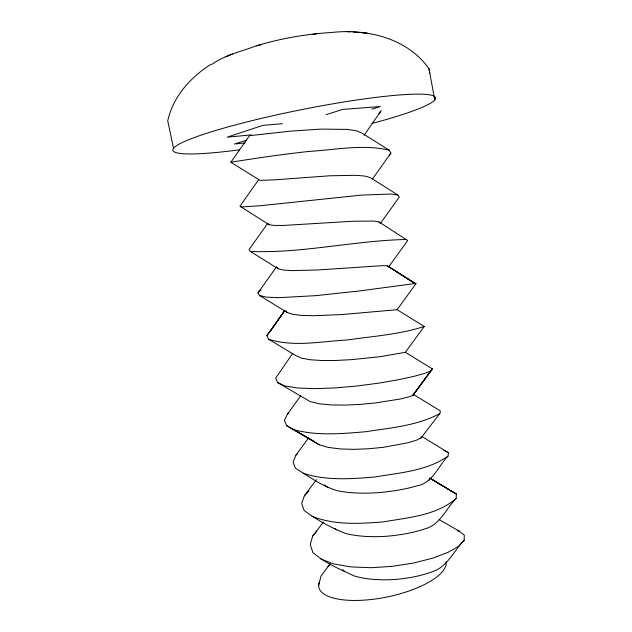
<?xml version="1.0" encoding="UTF-8"?>
<svg xmlns="http://www.w3.org/2000/svg" width="632" height="632" viewBox="0 0 632 632"><rect width="100%" height="100%" fill="white"/><g stroke="black" fill="none" stroke-linecap="round" stroke-linejoin="round"><path stroke-width="0.95" d="M323.387 522.04L312.706 536.11L310.209 544.571L312.832 552.344C324.69 563.183 340.024 569.187 354.378 576.021C367.619 579.789 381.459 580.271 395.134 579.489C408.217 578.288 421.275 576.021 433.568 571.249C447.93 566.011 453.989 550.448 464.188 540.273L464.275 535.146L459.361 531.22L439.058 519.543M316.403 479.649L304.355 495.804L301.685 503.483L304.142 510.443C316.774 520.01 330.955 527.752 345.712 533.503C359.047 536.813 372.848 537.082 386.5 536.284C399.637 535.114 412.728 533.013 425.249 528.755C440.291 524.734 446.058 508.547 456.138 498.379L456.391 494.09L430.321 478.487M308.558 437.929L295.934 455.174L293.082 462.055L295.373 468.186C308.787 476.37 321.799 486.032 336.975 490.63C350.389 493.45 364.158 493.513 377.794 492.707C390.979 491.562 404.132 489.626 416.859 485.897C432.565 483.18 438.016 466.305 448.017 456.13L448.444 452.702L421.734 436.404L420.944 438.031L416.441 440.204L408.391 442.669L383.79 447.251L369.009 448.744L354.046 449.36L340.079 448.933L328.158 447.385L319.105 444.738L286.525 425.565L284.408 420.288L287.449 414.213L300.65 395.853M420.944 438.031L439.833 413.533L440.433 410.966L413.597 394.518L412.68 395.529L408.043 397.117L399.851 399.076L375.013 402.995L360.145 404.401L345.135 405.104L331.16 404.922L319.271 403.761L310.28 401.62L277.614 382.589L275.663 378.173L292.774 353.256M318.67 585.327L320.993 576.092L330.236 563.689M429.136 480.17L429.586 478.685M426.561 376.727L412.68 395.529L432.351 368.891L405.381 352.285L379.848 356.74L351.202 359.663L336.153 360.453L322.162 360.524L310.296 359.766L301.377 358.131L295.942 355.65L268.616 339.25L266.846 335.711L284.882 310.533L266.846 335.711M270.267 331.287L284.708 310.47M364.064 135.295L381.309 110.505M380.346 223.459L399.345 197.026L397.844 195.019L370.289 177.576L364.948 176.083L356.037 175.325L329.943 175.775L273.64 179.907L259.965 180.325L230.838 162.242L249.672 135.461M258.725 179.583L239.955 206.158L269.074 224.715L274.217 225.411L282.923 225.466L353.154 221.232L373.717 221.058L378.908 221.911L407.695 240.531L388.759 266.759L387.456 265.867L382.407 265.645L317.935 269.967L292.126 270.622L283.349 270.038L278.104 268.734L250.398 251.457L248.992 249.703L267.707 223.333L269.074 224.715M379.01 113.728L380.148 112.125M405.381 352.285L424.198 326.46L397.109 309.704L342.188 314.531L313.085 315.739L301.251 315.392L292.403 314.27L287.062 312.374L259.547 295.539L257.959 292.885L276.611 266.72M372.414 179.006L390.916 153.157L389.225 150.187L361.591 132.862L356.1 130.721L347.047 129.394L320.693 129.11L289.993 131.18L250.786 135.548M397.109 309.704L415.982 283.673L388.759 266.759L414.853 283.547L415.982 283.673M413.597 394.518L432.351 368.891L427.722 375.155M312.706 536.11L316.869 531.046M304.355 495.804L309.008 490.724M464.188 540.273L458.753 546.182L448.064 552.352L432.667 558.174L413.636 563.025L392.456 566.343L370.897 567.71L350.744 566.904L333.617 563.91L320.724 558.941M389.13 155.093L390.916 153.157M257.959 292.885L260.969 289.906M295.934 455.174L297.301 453.847M456.138 498.379C436.673 515.57 408.098 517.497 383.569 521.874C359.695 523.794 334.597 525.311 311.892 516.241M287.449 414.213L288.848 413.02M327.945 566.722L329.406 565.522M424.198 326.46C399.598 334.494 372.864 336.256 347.221 339.977C321.293 341.359 293.912 347.308 268.616 339.25M448.017 456.13C426.845 471.006 399.432 472.815 374.61 477.01C350.8 478.945 326.017 480.881 302.989 473.171M212.044 64.266C225.363 54.866 241.4 51.5 256.331 45.812C280.742 38.481 306.149 34.025 331.484 32.493C366.987 28.472 407.34 38.149 428.97 68.643L434.769 99.959M211.199 64.188C190.595 77.064 173.042 96.664 167.725 120.91L173.547 148.283M439.833 413.533C417.223 425.834 390.584 427.817 365.557 431.743C341.809 433.726 317.319 436.009 293.998 429.736L313.472 441.112L286.525 425.565M225.719 56.841L232.379 54.004M431.577 370.565L425.391 373.149L413.921 376.372L397.781 379.872L378.102 383.245L356.432 386.065L334.581 387.961L314.38 388.648L297.427 387.977L284.937 385.923L277.614 382.589M228.5 55.434L228.997 55.253M246.583 140.154L234.575 143.993L245.145 142.927M325.954 114.748L342.631 109.407L380.29 106.547L371.964 109.139M256.331 45.812L261.15 44.761M312.327 34.507L318.133 33.433M230.838 162.242C256.979 158.032 283.199 154.224 309.53 151.364C335.876 149.8 363.163 143.993 389.225 150.187M251.362 134.9L227.172 137.176L262.873 125.365L282.322 123.698M347.568 31.6L347.039 31.624L350.689 31.821M241.171 206.988L259.95 205.748L361.63 195.098L390.853 194.04L397.844 195.019M406.384 239.473C354.252 240.579 302.594 253.472 250.398 251.457M353.177 32.027L366.963 33.006M449.779 490.637L451.619 490.977M362.452 32.666L365.288 33.219M259.547 295.539L266.578 297.151L278.854 297.672L315.929 295.642L359.853 290.91L414.853 283.547L387.456 265.867M457.505 530.738L459.361 531.22M443.814 450.411L448.444 452.702M431.127 479.001L456.391 494.09L429.807 477.942M314.278 441.634L319.105 444.738M324.279 484.878L327.858 487.493M335.079 528.7L336.532 529.885M342.512 569.582L344.48 571.336M378.908 221.911L379.864 222.946M277.108 267.391L278.104 268.734M286.249 311.062L287.062 312.374M428.97 68.643L429.807 73.423M446.176 561.698A64.946 23.25 -11.6 0 1 379.042 598.441A64.946 23.25 -11.6 0 1 319.46 581.685M239.749 149.768A133.952 14.639 -11.3 0 1 202.461 134.679A133.952 14.639 -11.3 0 1 403.5 94.674A133.952 14.639 -11.3 0 1 372.043 123.438"/></g></svg>
